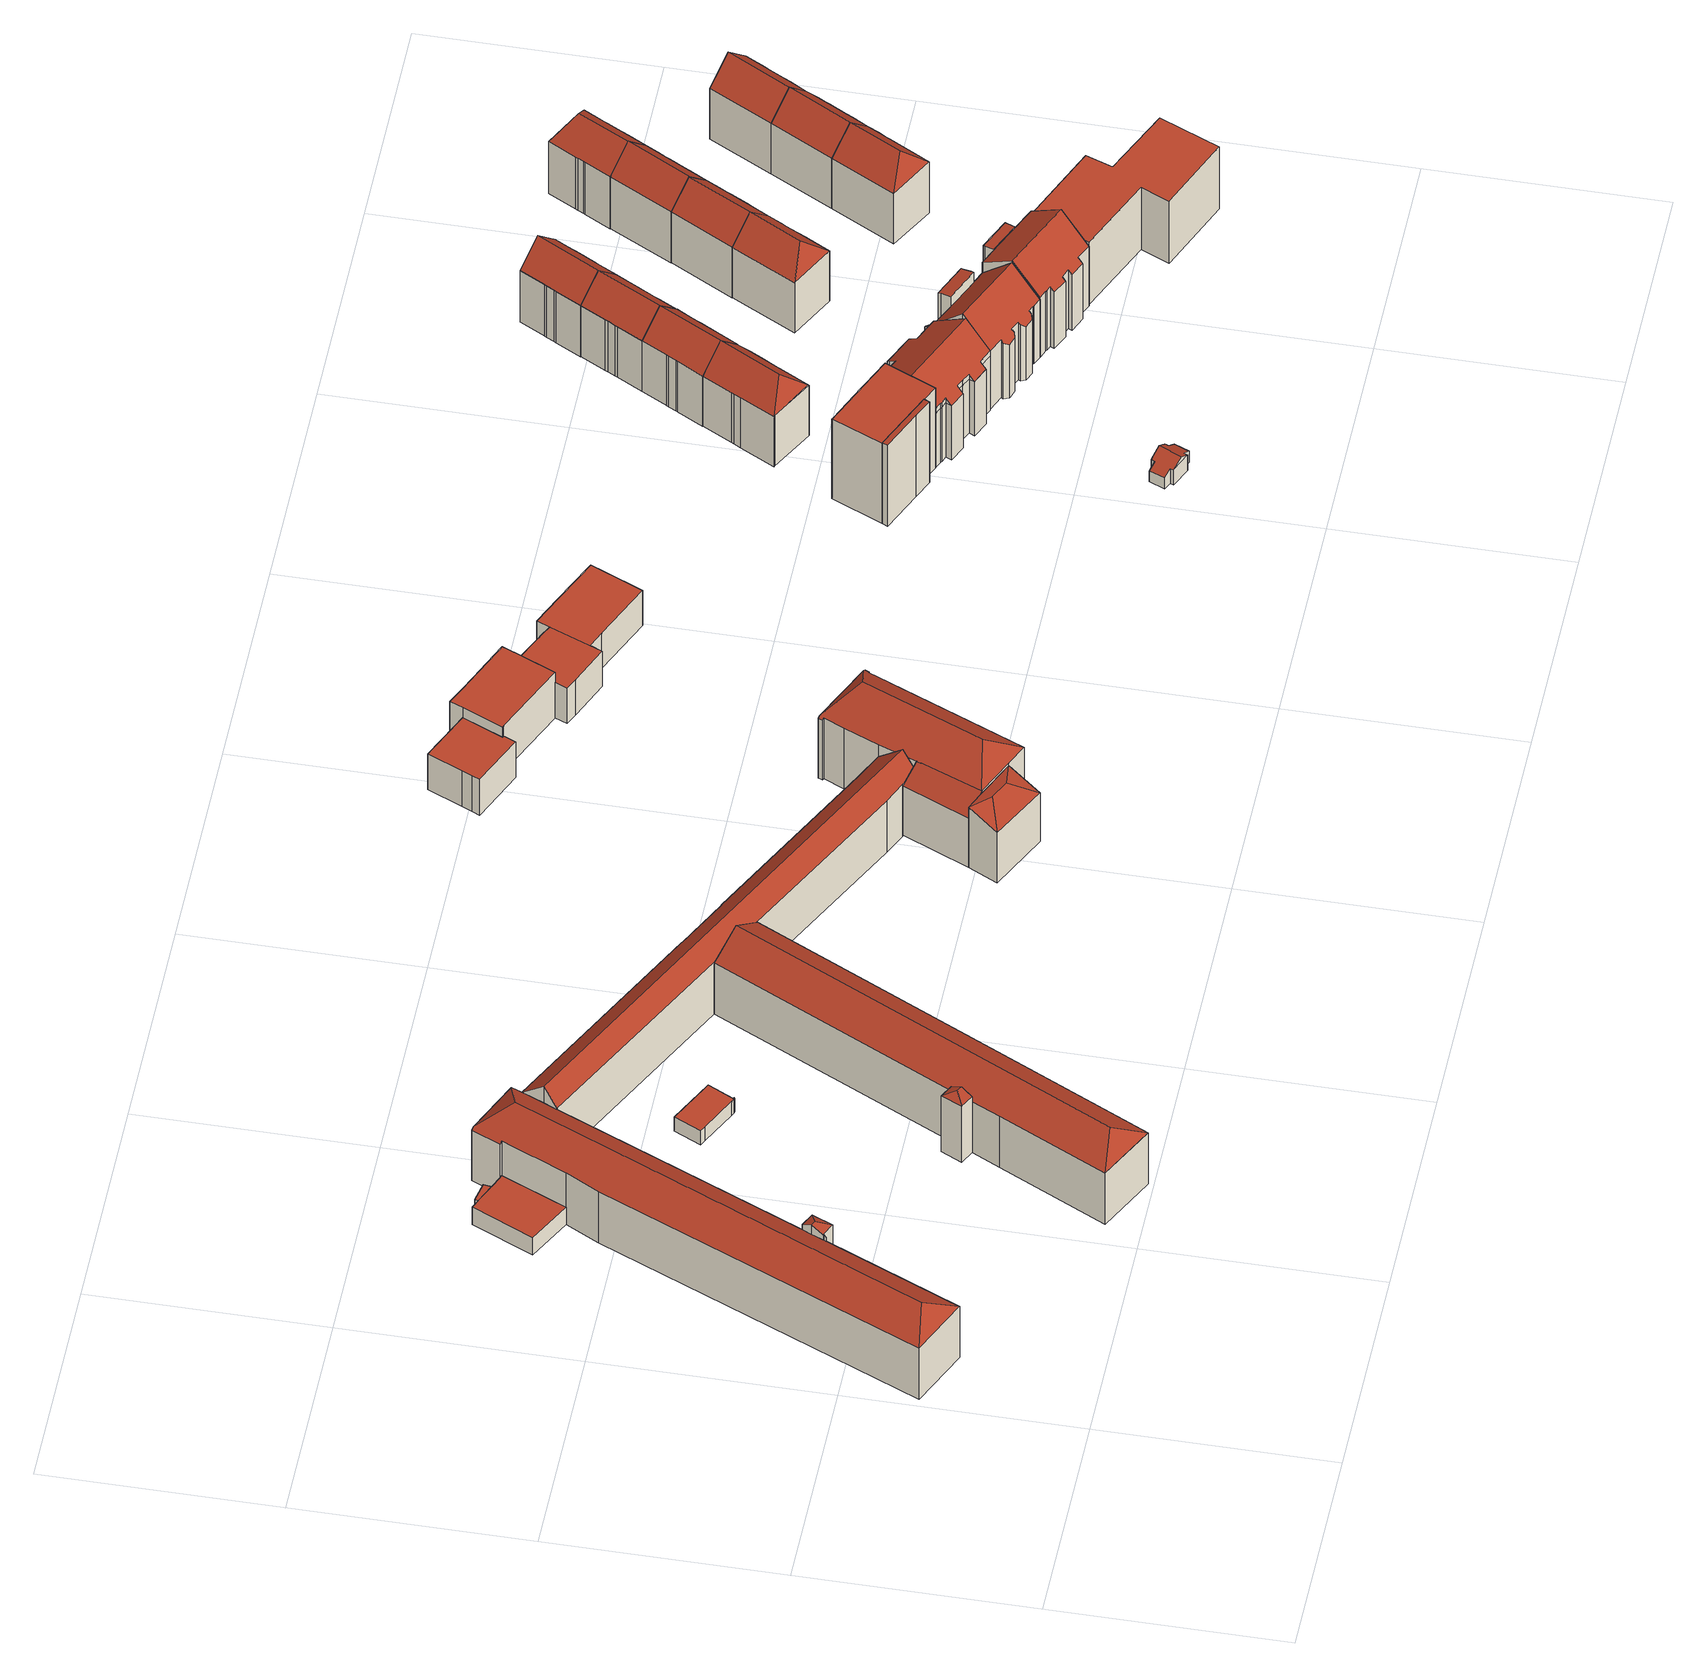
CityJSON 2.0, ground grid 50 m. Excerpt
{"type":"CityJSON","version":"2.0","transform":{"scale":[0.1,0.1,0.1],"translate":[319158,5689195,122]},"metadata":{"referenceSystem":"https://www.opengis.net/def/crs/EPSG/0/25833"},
"CityObjects":{
"building1":{"type":"Building","attributes":{"Dachtyp_tdc":"tdcPolyFlatRoof","Gemeindeschluessel":14713000,"Dachneigung":0,"QualitaetDacherkennung":80,"Geometrietyp2DReferenz":"3000","function":"31001_9998","roofType":"1000","measuredHeight":3.78},"geometry":[{"type":"MultiSurface","lod":"2","boundaries":[[[0,1,2,3]],[[1,4,5,2]],[[4,6,7,5]],[[6,8,9,7]],[[8,10,11,9]],[[10,12,13,11]],[[12,14,15,13]],[[14,16,17,15]],[[16,0,3,17]],[[16,14,12,10,8,6,4,1,0]],[[3,2,5,7,9,11,13,15,17]]],"semantics":{"surfaces":[{"type":"WallSurface"},{"type":"RoofSurface"},{"type":"GroundSurface"}],"values":[0,0,0,0,0,0,0,0,0,1,2]}}]},
"building2":{"type":"Building","attributes":{"Gemeindeschluessel":14713000,"Geometrietyp2DReferenz":"3000","function":"31001_9998","roofType":"9999"},"children":["building2-1","building2-2","building2-3","building2-4","building2-5","building2-6","building2-7"]},
"building2-1":{"type":"BuildingPart","attributes":{"Dachtyp_tdc":"tdcHipAndGableRoof","Dachneigung":24.23,"QualitaetDacherkennung":62,"Geometrietyp2DReferenz":"3000","roofType":"5000","measuredHeight":16.78},"parents":["building2"],"geometry":[{"type":"MultiSurface","lod":"2","boundaries":[[[18,19,20]],[[18,21,22,19]],[[21,23,24,22]],[[23,25,26,24]],[[25,27,28,26]],[[27,29,28]],[[23,21,30]],[[21,18,31,30]],[[31,27,25,23,30]],[[32,19,22,24,26,28]],[[33,29,27,31]],[[32,28,29,33]],[[18,20,33,31]],[[20,19,32,33]]],"semantics":{"surfaces":[{"type":"WallSurface"},{"type":"RoofSurface"},{"type":"GroundSurface"},{"type":"ClosureSurface"}],"values":[0,0,0,0,0,0,1,1,1,2,0,3,0,3]}}]},
"building2-2":{"type":"BuildingPart","attributes":{"Dachtyp_tdc":"tdcPolyFlatRoof","Dachneigung":0,"QualitaetDacherkennung":69,"Geometrietyp2DReferenz":"3000","roofType":"1000","measuredHeight":4.82},"parents":["building2"],"geometry":[{"type":"MultiSurface","lod":"2","boundaries":[[[34,35,36,37]],[[35,38,39,36]],[[38,40,41,39]],[[42,43,44,45]],[[46,43,42,40,38,35,34]],[[37,36,39,41,45,44,47]],[[45,41,40,42]],[[47,44,43,46]],[[37,47,46,34]]],"semantics":{"surfaces":[{"type":"WallSurface"},{"type":"RoofSurface"},{"type":"GroundSurface"},{"type":"ClosureSurface"}],"values":[0,0,0,0,1,2,3,3,3]}}]},
"building2-3":{"type":"BuildingPart","attributes":{"Dachtyp_tdc":"tdcHipAndGableRoof","Dachneigung":34.18,"QualitaetDacherkennung":85,"Geometrietyp2DReferenz":"3000","roofType":"5000","measuredHeight":18.86},"parents":["building2"],"geometry":[{"type":"MultiSurface","lod":"2","boundaries":[[[48,49,50,51]],[[49,52,53,50]],[[52,54,55,53]],[[54,56,57,55]],[[58,59,60,61]],[[52,62,63]],[[62,64,65,66,63]],[[58,56,54,52,63,66,67,59]],[[48,64,62,49]],[[49,62,52]],[[50,53,55,57,61,60,51]],[[61,57,56,58]],[[51,60,59,48]],[[66,65,67]],[[67,65,64,48,59]]],"semantics":{"surfaces":[{"type":"WallSurface"},{"type":"RoofSurface"},{"type":"GroundSurface"},{"type":"ClosureSurface"}],"values":[0,0,0,0,0,1,1,1,0,0,2,3,3,0,3]}}]},
"building2-4":{"type":"BuildingPart","attributes":{"Dachtyp_tdc":"tdcPolyFlatRoof","Dachneigung":0,"QualitaetDacherkennung":60,"Geometrietyp2DReferenz":"3000","roofType":"1000","measuredHeight":4.83},"parents":["building2"],"geometry":[{"type":"MultiSurface","lod":"2","boundaries":[[[68,69,70,71]],[[69,42,45,70]],[[68,71,41,40]],[[40,42,69,68]],[[71,70,45,41]],[[40,41,45,42]]],"semantics":{"surfaces":[{"type":"WallSurface"},{"type":"RoofSurface"},{"type":"GroundSurface"},{"type":"ClosureSurface"}],"values":[0,0,0,1,2,3]}}]},
"building2-5":{"type":"BuildingPart","attributes":{"Dachtyp_tdc":"tdcHipAndGableRoof","Dachneigung":23.59,"QualitaetDacherkennung":48,"Geometrietyp2DReferenz":"3000","roofType":"5000","measuredHeight":16.69},"parents":["building2"],"geometry":[{"type":"MultiSurface","lod":"2","boundaries":[[[72,73,74,75]],[[73,76,58,61,74]],[[77,72,75,57,56]],[[73,72,78]],[[77,79,78,72]],[[73,78,79,76]],[[76,79,77]],[[75,74,61,57]],[[56,58,76,77]],[[56,57,61,58]]],"semantics":{"surfaces":[{"type":"WallSurface"},{"type":"RoofSurface"},{"type":"GroundSurface"},{"type":"ClosureSurface"}],"values":[0,0,0,1,1,1,0,2,0,3]}}]},
"building2-6":{"type":"BuildingPart","attributes":{"Dachtyp_tdc":"tdcHipRoof","Dachneigung":34.15,"QualitaetDacherkennung":85,"Geometrietyp2DReferenz":"3000","roofType":"3200","measuredHeight":18.87},"parents":["building2"],"geometry":[{"type":"MultiSurface","lod":"2","boundaries":[[[80,81,82,44,43]],[[81,83,84,82]],[[83,85,86,84]],[[85,87,88,89,86]],[[90,20,19,91]],[[29,92,93,28]],[[92,94,95,93]],[[94,96,97,95]],[[96,98,34,37,97]],[[94,92,99]],[[85,83,100]],[[92,29,33,20,90,101,102,103,87,85,100,99]],[[83,81,80,104,98,96,94,99,100]],[[47,44,82,84,86,89,105,106,91,19,32,28,93,95,97,37]],[[80,43,46,104]],[[43,44,47,46]],[[103,88,87]],[[101,106,105,102]],[[102,105,89,88,103]],[[90,91,106,101]],[[29,28,32,33]],[[33,32,19,20]],[[46,34,98,104]],[[46,47,37,34]]],"semantics":{"surfaces":[{"type":"WallSurface"},{"type":"RoofSurface"},{"type":"GroundSurface"},{"type":"ClosureSurface"}],"values":[0,0,0,0,0,0,0,0,0,1,1,1,1,2,0,3,0,3,3,3,3,3,0,3]}}]},
"building2-7":{"type":"BuildingPart","attributes":{"Dachtyp_tdc":"tdcGableRoof","Dachneigung":41.21,"QualitaetDacherkennung":72,"Geometrietyp2DReferenz":"3000","roofType":"3100","measuredHeight":18.87},"parents":["building2"],"geometry":[{"type":"MultiSurface","lod":"2","boundaries":[[[107,108,48,51,109]],[[110,111,90,91,60,59]],[[88,112,113,89]],[[112,114,115,113]],[[114,116,117,115]],[[116,118,119,117]],[[118,120,121,119]],[[120,122,123,121]],[[122,124,125,123]],[[124,126,127,125]],[[126,128,129,127]],[[128,107,109,129]],[[124,122,120,118,116,114,112,88,103,130]],[[130,131,111,110,132,67,65,133,108,107,128,126,124]],[[109,51,60,91,106,105,89,113,115,117,119,121,123,125,127,129]],[[48,108,133,64]],[[59,67,132]],[[65,64,133]],[[59,60,51,48]],[[59,48,64,65,67]],[[110,59,132]],[[101,90,111,131]],[[101,106,91,90]],[[102,101,131,130]],[[105,106,101,102]],[[103,102,130]],[[88,89,105,102,103]]],"semantics":{"surfaces":[{"type":"WallSurface"},{"type":"RoofSurface"},{"type":"GroundSurface"},{"type":"ClosureSurface"}],"values":[0,0,0,0,0,0,0,0,0,0,0,0,1,1,2,0,0,0,3,3,0,0,3,0,3,0,3]}}]},
"building3":{"type":"Building","attributes":{"name":"Bildungszentrum für Gesundheitsberufe","Gemeindeschluessel":14713000,"Geometrietyp2DReferenz":"3000","function":"31001_3021","roofType":"9999"},"children":["building3-1","building3-2","building3-3"]},
"building3-1":{"type":"BuildingPart","attributes":{"Dachtyp_tdc":"tdcHipRoof","Dachneigung":37.91,"QualitaetDacherkennung":85,"Geometrietyp2DReferenz":"3000","roofType":"3200","measuredHeight":22.78},"parents":["building3"],"geometry":[{"type":"MultiSurface","lod":"2","boundaries":[[[134,135,136,137]],[[135,138,139,136]],[[138,140,141,139]],[[140,142,143,141]],[[142,144,143]],[[145,146,147,148]],[[146,149,150,147]],[[149,151,152,150]],[[151,153,154,152]],[[153,155,156,154]],[[155,157,158,156]],[[157,159,160,158]],[[159,161,162,160]],[[161,163,164,162]],[[163,134,137,164]],[[159,157,165]],[[166,142,140,167]],[[157,155,153,151,149,146,145,166,167,165]],[[140,138,135,134,163,161,159,165,167]],[[137,136,139,141,143,168,148,147,150,152,154,156,158,160,162,164]],[[169,144,142,166]],[[168,143,144,169]],[[145,148,168,169,166]]],"semantics":{"surfaces":[{"type":"WallSurface"},{"type":"RoofSurface"},{"type":"GroundSurface"},{"type":"ClosureSurface"}],"values":[0,0,0,0,0,0,0,0,0,0,0,0,0,0,0,1,1,1,1,2,0,3,3]}}]},
"building3-2":{"type":"BuildingPart","attributes":{"Dachtyp_tdc":"tdcHipRoof","Dachneigung":37.06,"QualitaetDacherkennung":37,"Geometrietyp2DReferenz":"3000","roofType":"3200","measuredHeight":17.2},"parents":["building3"],"geometry":[{"type":"MultiSurface","lod":"2","boundaries":[[[170,171,172,173]],[[171,174,175,176,172]],[[144,170,173,143]],[[174,171,177]],[[170,144,178]],[[171,170,178,177]],[[144,169,179,174,177,178]],[[173,172,176,168,143]],[[179,175,174]],[[144,143,168,169]],[[169,168,176,175,179]]],"semantics":{"surfaces":[{"type":"WallSurface"},{"type":"RoofSurface"},{"type":"GroundSurface"},{"type":"ClosureSurface"}],"values":[0,0,0,1,1,1,1,2,0,3,3]}}]},
"building3-3":{"type":"BuildingPart","attributes":{"Dachtyp_tdc":"tdcPolyFlatRoof","Dachneigung":38.54,"QualitaetDacherkennung":66,"Geometrietyp2DReferenz":"3000","roofType":"2100","measuredHeight":17.29},"parents":["building3"],"geometry":[{"type":"MultiSurface","lod":"2","boundaries":[[[180,181,145,148,182]],[[175,180,182,176]],[[175,179,183,181,180]],[[182,148,168,176]],[[166,145,181,183]],[[166,169,168,148,145]],[[179,169,166,183]],[[175,176,168,169,179]]],"semantics":{"surfaces":[{"type":"WallSurface"},{"type":"RoofSurface"},{"type":"GroundSurface"},{"type":"ClosureSurface"}],"values":[0,0,1,2,0,3,0,3]}}]},
"building4":{"type":"Building","attributes":{"Gemeindeschluessel":14713000,"Geometrietyp2DReferenz":"3000","function":"31001_9998","roofType":"9999"},"children":["building4-1","building4-2","building4-3","building4-4"]},
"building4-1":{"type":"BuildingPart","attributes":{"Dachtyp_tdc":"tdcPolyFlatRoof","Dachneigung":0,"QualitaetDacherkennung":62,"Geometrietyp2DReferenz":"3000","roofType":"1000","measuredHeight":9.74},"parents":["building4"],"geometry":[{"type":"MultiSurface","lod":"2","boundaries":[[[184,185,186,187]],[[185,188,189,186]],[[188,190,191,189]],[[192,193,194,195]],[[193,196,197,194]],[[196,198,199,197]],[[198,200,201,199]],[[200,202,203,201]],[[202,200,198,196,193,192,204,190,188,185,184]],[[187,186,189,191,205,195,194,197,199,201,203]],[[205,191,190,204]],[[195,205,204,192]],[[187,203,202,184]]],"semantics":{"surfaces":[{"type":"WallSurface"},{"type":"RoofSurface"},{"type":"GroundSurface"},{"type":"ClosureSurface"}],"values":[0,0,0,0,0,0,0,0,1,2,3,3,3]}}]},
"building4-2":{"type":"BuildingPart","attributes":{"Dachtyp_tdc":"tdcPolyFlatRoof","Dachneigung":0,"QualitaetDacherkennung":63,"Geometrietyp2DReferenz":"3000","roofType":"1000","measuredHeight":9.75},"parents":["building4"],"geometry":[{"type":"MultiSurface","lod":"2","boundaries":[[[202,206,207,203]],[[206,208,209,207]],[[208,210,211,209]],[[210,212,213,211]],[[212,214,215,213]],[[214,216,217,215]],[[216,218,219,217]],[[218,220,221,219]],[[220,184,187,221]],[[184,220,218,216,214,212,210,208,206,202]],[[203,207,209,211,213,215,217,219,221,187]],[[202,203,187,184]]],"semantics":{"surfaces":[{"type":"WallSurface"},{"type":"RoofSurface"},{"type":"GroundSurface"},{"type":"ClosureSurface"}],"values":[0,0,0,0,0,0,0,0,0,1,2,3]}}]},
"building4-3":{"type":"BuildingPart","attributes":{"Dachtyp_tdc":"tdcPolyFlatRoof","Dachneigung":0,"QualitaetDacherkennung":65,"Geometrietyp2DReferenz":"3000","roofType":"1000","measuredHeight":12.53},"parents":["building4"],"geometry":[{"type":"MultiSurface","lod":"2","boundaries":[[[222,191,190]],[[222,223,224,225,191]],[[226,227,228,229,230]],[[227,231,232,228]],[[231,233,234,232]],[[233,235,236,234]],[[235,237,238,236]],[[237,239,240,238]],[[239,241,192,195,240]],[[241,239,237,235,233,231,227,226,242,223,222,243]],[[205,191,225,244,229,228,232,234,236,238,240,195]],[[190,204,243,222]],[[190,191,205,204]],[[245,224,223,242]],[[245,244,225,224]],[[230,245,242,226]],[[230,229,244,245]],[[204,192,241,243]],[[204,205,195,192]]],"semantics":{"surfaces":[{"type":"WallSurface"},{"type":"RoofSurface"},{"type":"GroundSurface"},{"type":"ClosureSurface"}],"values":[0,0,0,0,0,0,0,0,0,1,2,0,3,0,3,0,3,0,3]}}]},
"building4-4":{"type":"BuildingPart","attributes":{"Dachtyp_tdc":"tdcPolyFlatRoof","Dachneigung":0,"QualitaetDacherkennung":54,"Geometrietyp2DReferenz":"3000","roofType":"1000","measuredHeight":9.81},"parents":["building4"],"geometry":[{"type":"MultiSurface","lod":"2","boundaries":[[[224,246,247,225]],[[246,248,249,247]],[[248,250,251,249]],[[250,252,253,251]],[[252,254,255,253]],[[254,256,257,255]],[[256,230,229,257]],[[230,256,254,252,250,248,246,224,245]],[[244,225,247,249,251,253,255,257,229]],[[225,244,245,224]],[[244,229,230,245]]],"semantics":{"surfaces":[{"type":"WallSurface"},{"type":"RoofSurface"},{"type":"GroundSurface"},{"type":"ClosureSurface"}],"values":[0,0,0,0,0,0,0,1,2,3,3]}}]},
"building5":{"type":"Building","attributes":{"Dachtyp_tdc":"tdcFreeFormRoof","Gemeindeschluessel":14713000,"Dachneigung":30.23,"QualitaetDacherkennung":56,"Geometrietyp2DReferenz":"3000","function":"31001_9998","roofType":"5000","measuredHeight":5.63},"geometry":[{"type":"MultiSurface","lod":"2","boundaries":[[[258,259,260,261]],[[259,262,263,260]],[[262,264,265,263]],[[264,266,267,265]],[[266,268,269,267]],[[268,270,271,269]],[[270,272,273,271]],[[272,274,275,273]],[[274,276,277,275]],[[276,278,279,277]],[[278,280,281,279]],[[280,258,261,281]],[[258,280,278,276,282,283,262,259]],[[283,282,274,272,270,268,266,264]],[[264,262,283]],[[276,274,282]],[[261,260,263,265,267,269,271,273,275,277,279,281]]],"semantics":{"surfaces":[{"type":"WallSurface"},{"type":"RoofSurface"},{"type":"GroundSurface"}],"values":[0,0,0,0,0,0,0,0,0,0,0,0,1,1,0,0,2]}}]},
"building6":{"type":"Building","attributes":{"Gemeindeschluessel":14713000,"Geometrietyp2DReferenz":"3000","function":"31001_9998","roofType":"9999"},"children":["building6-1","building6-2"]},
"building6-1":{"type":"BuildingPart","attributes":{"Dachtyp_tdc":"tdcPolyFlatRoof","Dachneigung":3.03,"QualitaetDacherkennung":21,"Geometrietyp2DReferenz":"3000","roofType":"2100","measuredHeight":22.46},"parents":["building6"],"geometry":[{"type":"MultiSurface","lod":"2","boundaries":[[[284,285,286,287,288]],[[285,289,290,286]],[[289,291,292,290]],[[291,293,294,295,292]],[[291,289,285,284,293]],[[295,287,286,290,292]],[[284,288,294,293]],[[288,287,295,294]]],"semantics":{"surfaces":[{"type":"WallSurface"},{"type":"RoofSurface"},{"type":"GroundSurface"},{"type":"ClosureSurface"}],"values":[0,0,0,0,1,2,0,3]}}]},
"building6-2":{"type":"BuildingPart","attributes":{"Dachtyp_tdc":"tdcPolyFlatRoof","Dachneigung":0,"QualitaetDacherkennung":46,"Geometrietyp2DReferenz":"3000","roofType":"1000","measuredHeight":22.18},"parents":["building6"],"geometry":[{"type":"MultiSurface","lod":"2","boundaries":[[[296,297,298,299]],[[297,300,301,298]],[[300,302,303,301]],[[302,304,305,303]],[[304,306,307,305]],[[306,288,287,307]],[[294,296,299,295]],[[294,288,306,304,302,300,297,296]],[[299,298,301,303,305,307,287,295]],[[288,294,295,287]]],"semantics":{"surfaces":[{"type":"WallSurface"},{"type":"RoofSurface"},{"type":"GroundSurface"},{"type":"ClosureSurface"}],"values":[0,0,0,0,0,0,0,1,2,3]}}]},
"building7":{"type":"Building","attributes":{"Dachtyp_tdc":"tdcFreeFormRoof","Gemeindeschluessel":14713000,"Dachneigung":33.39,"QualitaetDacherkennung":37,"Geometrietyp2DReferenz":"3000","function":"31001_9998","roofType":"5000","measuredHeight":22.09},"geometry":[{"type":"MultiSurface","lod":"2","boundaries":[[[308,309,310,311]],[[309,312,313,310]],[[312,314,315,313]],[[314,316,317,315]],[[316,318,319,317]],[[318,320,321,319]],[[320,322,323,321]],[[322,324,325,323]],[[324,326,307,325]],[[326,327,305,307]],[[327,328,329,305]],[[328,330,331,329]],[[330,332,333,331]],[[332,334,335,333]],[[334,336,337,335]],[[336,338,339,337]],[[338,340,341,339]],[[340,342,343,341]],[[342,344,345,343]],[[344,346,347,345]],[[346,348,349,347]],[[348,350,351,349]],[[350,352,353,351]],[[352,354,355,353]],[[354,308,311,355]],[[354,356,357,358,359,360,361,362,363,364,365,316,314,366,367,368]],[[369,370,371,372,373,374,375,376,377,378,360,359,379]],[[346,379,359,358,348]],[[344,369,379,346]],[[327,378,377,328]],[[326,361,360,378,327]],[[328,377,376,330]],[[330,376,375,332]],[[332,375,374,334]],[[334,374,373,336]],[[336,373,372,338]],[[338,372,371,340]],[[340,371,370,342]],[[342,370,369,344]],[[308,368,367,309]],[[354,368,308]],[[309,367,366,312]],[[312,366,314]],[[318,365,364,320]],[[316,365,318]],[[320,364,363,322]],[[322,363,362,324]],[[324,362,361,326]],[[348,358,357,350]],[[350,357,356,352]],[[352,356,354]],[[311,310,313,315,317,319,321,323,325,307,305,329,331,333,335,337,339,341,343,345,347,349,351,353,355]]],"semantics":{"surfaces":[{"type":"WallSurface"},{"type":"RoofSurface"},{"type":"GroundSurface"}],"values":[0,0,0,0,0,0,0,0,0,0,0,0,0,0,0,0,0,0,0,0,0,0,0,0,0,1,1,0,0,0,0,0,0,0,0,0,0,0,0,0,0,0,0,0,0,0,0,0,0,0,0,2]}}]},
"building8":{"type":"Building","attributes":{"Dachtyp_tdc":"tdcFreeFormRoof","Gemeindeschluessel":14713000,"Dachneigung":44.6,"QualitaetDacherkennung":67,"Geometrietyp2DReferenz":"3000","function":"31001_9998","roofType":"5000","measuredHeight":19.22},"geometry":[{"type":"MultiSurface","lod":"2","boundaries":[[[380,381,382,383]],[[381,384,385,382]],[[384,386,387,385]],[[386,388,389,387]],[[388,390,391,389]],[[390,392,393,391]],[[392,394,395,393]],[[394,396,397,395]],[[396,398,399,397]],[[398,400,401,399]],[[400,402,403,401]],[[402,404,405,403]],[[404,380,383,405]],[[380,404,406,407]],[[408,409,392,390,410,407,406,411,412,413]],[[388,386,384,381,380,407,410]],[[396,408,413,398]],[[398,413,412,400]],[[400,412,411,402]],[[388,410,390]],[[392,409,394]],[[394,409,408,396]],[[402,411,406,404]],[[383,382,385,387,389,391,393,395,397,399,401,403,405]]],"semantics":{"surfaces":[{"type":"WallSurface"},{"type":"RoofSurface"},{"type":"GroundSurface"}],"values":[0,0,0,0,0,0,0,0,0,0,0,0,0,1,1,1,0,0,0,0,0,0,0,2]}}]},
"building9":{"type":"Building","attributes":{"Gemeindeschluessel":14713000,"Geometrietyp2DReferenz":"3000","function":"31001_9998","roofType":"9999"},"children":["building9-1","building9-2"]},
"building9-1":{"type":"BuildingPart","attributes":{"Dachtyp_tdc":"tdcPolyFlatRoof","Dachneigung":11.32,"QualitaetDacherkennung":44,"Geometrietyp2DReferenz":"3000","roofType":"2100","measuredHeight":18.66},"parents":["building9"],"geometry":[{"type":"MultiSurface","lod":"2","boundaries":[[[414,415,416,417,418]],[[415,419,420,416]],[[419,421,422,420]],[[421,423,424,422]],[[423,425,426,427,424]],[[425,423,421,419,415,414,428]],[[429,417,416,420,422,424,427]],[[414,418,430,428]],[[418,417,429,430]],[[430,426,425,428]],[[430,429,427,426]]],"semantics":{"surfaces":[{"type":"WallSurface"},{"type":"RoofSurface"},{"type":"GroundSurface"},{"type":"ClosureSurface"}],"values":[0,0,0,0,0,1,2,0,3,0,3]}}]},
"building9-2":{"type":"BuildingPart","attributes":{"Dachtyp_tdc":"tdcGableRoof","Dachneigung":44.82,"QualitaetDacherkennung":54,"Geometrietyp2DReferenz":"3000","roofType":"3100","measuredHeight":22.56},"parents":["building9"],"geometry":[{"type":"MultiSurface","lod":"2","boundaries":[[[431,432,433,434]],[[432,435,436,433]],[[435,437,438,436]],[[437,439,440,438]],[[439,441,442,440]],[[441,443,444,442]],[[443,445,446,444]],[[445,447,448,446]],[[447,449,450,448]],[[449,451,452,450]],[[451,453,454,452]],[[453,455,456,454]],[[455,457,458,456]],[[457,459,460,458]],[[459,461,462,460]],[[461,463,464,462]],[[463,465,466,464]],[[465,467,468,466]],[[467,469,470,468]],[[469,418,417,470]],[[426,471,472,427]],[[471,473,474,472]],[[473,475,476,474]],[[475,477,478,476]],[[477,479,480,478]],[[479,481,482,480]],[[481,431,434,482]],[[477,475,473,471,426,430,418,469,467,465,463,461,459]],[[459,457,455,453,451,449,447,445,443,441,439,437,435,432,431,481,479,477]],[[434,433,436,438,440,442,444,446,448,450,452,454,456,458,460,462,464,466,468,470,417,429,427,472,474,476,478,480,482]],[[429,417,418,430]],[[426,427,429,430]]],"semantics":{"surfaces":[{"type":"WallSurface"},{"type":"RoofSurface"},{"type":"GroundSurface"},{"type":"ClosureSurface"}],"values":[0,0,0,0,0,0,0,0,0,0,0,0,0,0,0,0,0,0,0,0,0,0,0,0,0,0,0,1,1,2,3,3]}}]},
"building10":{"type":"Building","attributes":{"Dachtyp_tdc":"tdcGableRoof","Gemeindeschluessel":14713000,"Dachneigung":44.4,"QualitaetDacherkennung":67,"Geometrietyp2DReferenz":"3000","function":"31001_9998","roofType":"3100","measuredHeight":19.4},"geometry":[{"type":"MultiSurface","lod":"2","boundaries":[[[483,484,485,486]],[[484,487,488,485]],[[487,489,490,488]],[[489,491,492,490]],[[491,410,493,492]],[[410,388,494,493]],[[388,495,496,494]],[[495,497,498,496]],[[497,499,500,498]],[[499,501,502,500]],[[501,503,504,502]],[[503,505,506,504]],[[505,507,508,506]],[[507,509,510,508]],[[509,483,486,510]],[[505,503,501,499,497,495,388,410]],[[410,491,489,487,484,483,509,507,505]],[[486,485,488,490,492,493,494,496,498,500,502,504,506,508,510]]],"semantics":{"surfaces":[{"type":"WallSurface"},{"type":"RoofSurface"},{"type":"GroundSurface"}],"values":[0,0,0,0,0,0,0,0,0,0,0,0,0,0,0,1,1,2]}}]},
"building11":{"type":"Building","attributes":{"Dachtyp_tdc":"tdcFreeFormRoof","Gemeindeschluessel":14713000,"Dachneigung":44.48,"QualitaetDacherkennung":66,"Geometrietyp2DReferenz":"3000","function":"31001_9998","roofType":"5000","measuredHeight":19.52},"geometry":[{"type":"MultiSurface","lod":"2","boundaries":[[[511,512,513,514]],[[512,515,516,513]],[[515,517,518,516]],[[517,519,520,518]],[[519,521,522,520]],[[521,523,524,522]],[[523,525,526,524]],[[525,527,528,526]],[[527,529,530,528]],[[529,531,532,530]],[[531,533,534,532]],[[533,535,536,534]],[[535,511,514,536]],[[525,523,521,537,505,533,531,529,527]],[[505,537,538,539,540,541,542,503]],[[533,505,503,535]],[[535,503,542,511]],[[511,542,541,512]],[[512,541,540,515]],[[515,540,539,517]],[[517,539,538,519]],[[519,538,537,521]],[[514,513,516,518,520,522,524,526,528,530,532,534,536]]],"semantics":{"surfaces":[{"type":"WallSurface"},{"type":"RoofSurface"},{"type":"GroundSurface"}],"values":[0,0,0,0,0,0,0,0,0,0,0,0,0,1,1,0,0,0,0,0,0,0,2]}}]},
"building12":{"type":"Building","attributes":{"Gemeindeschluessel":14713000,"Geometrietyp2DReferenz":"3000","function":"31001_9998","roofType":"9999"},"children":["building12-1","building12-2"]},
"building12-1":{"type":"BuildingPart","attributes":{"Dachtyp_tdc":"tdcGableRoof","Dachneigung":45.48,"QualitaetDacherkennung":58,"Geometrietyp2DReferenz":"3000","roofType":"3100","measuredHeight":23.08},"parents":["building12"],"geometry":[{"type":"MultiSurface","lod":"2","boundaries":[[[543,544,545,546]],[[544,547,548,545]],[[547,549,550,548]],[[549,551,552,550]],[[551,553,554,552]],[[553,555,556,554]],[[555,557,558,556]],[[557,559,560,558]],[[559,561,480,560]],[[561,562,478,480]],[[562,563,476,478]],[[563,564,565,476]],[[564,566,567,565]],[[568,569,570]],[[569,571,572,570]],[[571,573,574,572]],[[573,575,576,574]],[[575,577,578,576]],[[577,579,580,578]],[[579,543,546,580]],[[575,573,571,569,568,566,564,563,562]],[[562,561,559,557,555,553,551,549,547,544,543,579,577,575]],[[546,545,548,550,552,554,556,558,560,480,478,476,565,567,570,572,574,576,578,580]],[[570,567,566,568]]],"semantics":{"surfaces":[{"type":"WallSurface"},{"type":"RoofSurface"},{"type":"GroundSurface"},{"type":"ClosureSurface"}],"values":[0,0,0,0,0,0,0,0,0,0,0,0,0,0,0,0,0,0,0,0,1,1,2,3]}}]},
"building12-2":{"type":"BuildingPart","attributes":{"Dachtyp_tdc":"tdcPolyFlatRoof","Dachneigung":6.67,"QualitaetDacherkennung":47,"Geometrietyp2DReferenz":"3000","roofType":"2100","measuredHeight":18.71},"parents":["building12"],"geometry":[{"type":"MultiSurface","lod":"2","boundaries":[[[581,582,583,567,566]],[[582,584,585,583]],[[584,586,587,585]],[[586,588,589,587]],[[588,590,570,589]],[[590,568,570]],[[588,586,584,582,581,590]],[[567,583,585,587,589,570]],[[581,566,568,590]],[[566,567,570,568]]],"semantics":{"surfaces":[{"type":"WallSurface"},{"type":"RoofSurface"},{"type":"GroundSurface"},{"type":"ClosureSurface"}],"values":[0,0,0,0,0,0,1,2,0,3]}}]},
"building13":{"type":"Building","attributes":{"Dachtyp_tdc":"tdcFreeFormRoof","Gemeindeschluessel":14713000,"Dachneigung":44.34,"QualitaetDacherkennung":66,"Geometrietyp2DReferenz":"3000","function":"31001_9998","roofType":"5000","measuredHeight":19.7},"geometry":[{"type":"MultiSurface","lod":"2","boundaries":[[[591,592,593,594]],[[592,595,596,593]],[[595,597,598,596]],[[597,599,600,598]],[[599,601,602,600]],[[601,521,603,602]],[[521,519,604,603]],[[519,605,606,604]],[[605,607,608,606]],[[607,609,610,608]],[[609,611,612,610]],[[611,613,614,612]],[[613,591,594,614]],[[595,592,591,615,537,521,601,599,597]],[[615,616,617,618,619,620,538,537]],[[521,537,538,519]],[[519,538,620,605]],[[605,620,619,607]],[[607,619,618,609]],[[609,618,617,611]],[[611,617,616,613]],[[613,616,615,591]],[[594,593,596,598,600,602,603,604,606,608,610,612,614]]],"semantics":{"surfaces":[{"type":"WallSurface"},{"type":"RoofSurface"},{"type":"GroundSurface"}],"values":[0,0,0,0,0,0,0,0,0,0,0,0,0,1,1,0,0,0,0,0,0,0,2]}}]},
"building14":{"type":"Building","attributes":{"Dachtyp_tdc":"tdcFreeFormRoof","Gemeindeschluessel":14713000,"Dachneigung":45.25,"QualitaetDacherkennung":65,"Geometrietyp2DReferenz":"3000","function":"31001_9998","roofType":"5000","measuredHeight":19.46},"geometry":[{"type":"MultiSurface","lod":"2","boundaries":[[[621,622,623,624,625,626,627,628,629,630]],[[627,626,631,632]],[[625,631,626]],[[632,629,628]],[[633,634,635,636,637,638,639,640,641]],[[632,631,634,633]],[[631,625,635,634]],[[625,624,636,635]],[[624,623,637,636]],[[623,622,638,637]],[[622,621,639,638]],[[621,630,640,639]],[[630,629,641,640]],[[629,632,633,641]],[[628,627,632]]],"semantics":{"surfaces":[{"type":"RoofSurface"},{"type":"WallSurface"},{"type":"GroundSurface"}],"values":[0,0,1,1,2,1,1,1,1,1,1,1,1,1,0]}}]},
"building15":{"type":"Building","attributes":{"Dachtyp_tdc":"tdcGableRoof","Gemeindeschluessel":14713000,"Dachneigung":0,"QualitaetDacherkennung":0,"Geometrietyp2DReferenz":"3000","BezugspunktDach":"2000","function":"31001_9998","measuredHeight":17.2},"geometry":[{"type":"MultiSurface","lod":"2","boundaries":[[[642,643,644,645,646,647,648,649,650,651]],[[651,650,652,653]],[[650,649,654,652]],[[649,648,655,654]],[[648,647,656,655]],[[647,646,657,656]],[[646,645,658,657]],[[645,644,659,658]],[[644,643,660,659]],[[643,642,661,660]],[[642,651,653,661]],[[653,652,654,655,656,657,658,659,660,661]]],"semantics":{"surfaces":[{"type":"RoofSurface"},{"type":"WallSurface"},{"type":"GroundSurface"}],"values":[0,1,1,1,1,1,1,1,1,1,1,2]}}]},
"building16":{"type":"Building","attributes":{"Dachtyp_tdc":"tdcGableRoof","Gemeindeschluessel":14713000,"Dachneigung":44.92,"QualitaetDacherkennung":67,"Geometrietyp2DReferenz":"3000","function":"31001_9998","roofType":"3100","measuredHeight":19.53},"geometry":[{"type":"MultiSurface","lod":"2","boundaries":[[[662,663,664,665]],[[663,666,667,664]],[[666,668,669,667]],[[668,625,670,669]],[[625,626,671,670]],[[626,631,672,671]],[[631,673,674,672]],[[673,675,676,674]],[[675,677,678,676]],[[677,679,680,678]],[[679,662,665,680]],[[675,673,631,626]],[[626,625,668,666,663,662,679,677,675]],[[665,664,667,669,670,671,672,674,676,678,680]]],"semantics":{"surfaces":[{"type":"WallSurface"},{"type":"RoofSurface"},{"type":"GroundSurface"}],"values":[0,0,0,0,0,0,0,0,0,0,0,1,1,2]}}]},
"building17":{"type":"Building","attributes":{"Dachtyp_tdc":"tdcFreeFormRoof","Gemeindeschluessel":14713000,"Dachneigung":44.84,"QualitaetDacherkennung":66,"Geometrietyp2DReferenz":"3000","function":"31001_9998","roofType":"5000","measuredHeight":19.72},"geometry":[{"type":"MultiSurface","lod":"2","boundaries":[[[681,682,683,684]],[[682,685,686,683]],[[685,687,688,686]],[[687,689,690,688]],[[689,691,692,690]],[[691,693,694,692]],[[693,695,696,694]],[[695,677,697,696]],[[677,681,684,697]],[[698,699,682,681]],[[691,689,687,685,699,698,677,695,693]],[[685,682,699]],[[681,677,698]],[[684,683,686,688,690,692,694,696,697]]],"semantics":{"surfaces":[{"type":"WallSurface"},{"type":"RoofSurface"},{"type":"GroundSurface"}],"values":[0,0,0,0,0,0,0,0,0,1,1,0,0,2]}}]},
"building18":{"type":"Building","attributes":{"Dachtyp_tdc":"tdcHipAndGableRoof","Gemeindeschluessel":14713000,"Dachneigung":45.03,"QualitaetDacherkennung":66,"Geometrietyp2DReferenz":"3000","function":"31001_9998","roofType":"5000","measuredHeight":19.47},"geometry":[{"type":"MultiSurface","lod":"2","boundaries":[[[700,701,702,703]],[[701,704,705,702]],[[704,706,707,705]],[[706,708,709,707]],[[708,710,711,709]],[[710,712,713,711]],[[712,714,715,713]],[[714,716,717,715]],[[716,718,719,717]],[[718,700,703,719]],[[714,712,720]],[[712,710,708,706,704,701,700,718,720]],[[718,716,714,720]],[[703,702,705,707,709,711,713,715,717,719]]],"semantics":{"surfaces":[{"type":"WallSurface"},{"type":"RoofSurface"},{"type":"GroundSurface"}],"values":[0,0,0,0,0,0,0,0,0,0,1,1,1,2]}}]},
"building19":{"type":"Building","attributes":{"Dachtyp_tdc":"tdcFreeFormRoof","Gemeindeschluessel":14713000,"Dachneigung":45.08,"QualitaetDacherkennung":68,"Geometrietyp2DReferenz":"3000","function":"31001_9998","roofType":"5000","measuredHeight":19.91},"geometry":[{"type":"MultiSurface","lod":"2","boundaries":[[[721,722,723,724]],[[722,725,726,723]],[[725,727,728,726]],[[727,729,730,728]],[[729,731,732,730]],[[731,733,734,732]],[[733,735,736,734]],[[735,737,738,736]],[[737,739,740,738]],[[739,741,742,740]],[[741,743,744,742]],[[743,745,746,744]],[[745,721,724,746]],[[747,731,748]],[[749,748,731,729,727,725,722,721]],[[747,748,749,685,750,751,752,753,754]],[[733,747,754,735]],[[735,754,753,737]],[[737,753,752,739]],[[741,751,750,743]],[[739,752,751,741]],[[743,750,685,745]],[[745,685,749,721]],[[731,747,733]],[[724,723,726,728,730,732,734,736,738,740,742,744,746]]],"semantics":{"surfaces":[{"type":"WallSurface"},{"type":"RoofSurface"},{"type":"GroundSurface"}],"values":[0,0,0,0,0,0,0,0,0,0,0,0,0,1,1,1,0,0,0,0,0,0,0,0,2]}}]},
"building20":{"type":"Building","attributes":{"Dachtyp_tdc":"tdcGableRoof","Gemeindeschluessel":14713000,"Dachneigung":44.83,"QualitaetDacherkennung":68,"Geometrietyp2DReferenz":"3000","function":"31001_9998","roofType":"3100","measuredHeight":19.55},"geometry":[{"type":"MultiSurface","lod":"2","boundaries":[[[755,756,757,758]],[[756,759,760,757]],[[759,761,762,760]],[[761,700,763,762]],[[700,718,764,763]],[[718,716,765,764]],[[716,766,767,765]],[[766,768,769,767]],[[768,770,771,769]],[[770,772,773,771]],[[772,755,758,773]],[[768,766,716,718]],[[718,700,761,759,756,755,772,770,768]],[[758,757,760,762,763,764,765,767,769,771,773]]],"semantics":{"surfaces":[{"type":"WallSurface"},{"type":"RoofSurface"},{"type":"GroundSurface"}],"values":[0,0,0,0,0,0,0,0,0,0,0,1,1,2]}}]},
"building21":{"type":"Building","attributes":{"Dachtyp_tdc":"tdcGableRoof","Gemeindeschluessel":14713000,"Dachneigung":45,"QualitaetDacherkennung":66,"Geometrietyp2DReferenz":"3000","function":"31001_9998","roofType":"3100","measuredHeight":19.66},"geometry":[{"type":"MultiSurface","lod":"2","boundaries":[[[774,775,776,777]],[[775,778,779,776]],[[778,780,781,779]],[[780,770,782,781]],[[770,783,784,782]],[[783,766,785,784]],[[766,786,787,785]],[[786,788,789,787]],[[788,790,791,789]],[[790,792,793,791]],[[792,774,777,793]],[[788,786,766,783]],[[783,770,780,778,775,774,792,790,788]],[[777,776,779,781,782,784,785,787,789,791,793]]],"semantics":{"surfaces":[{"type":"WallSurface"},{"type":"RoofSurface"},{"type":"GroundSurface"}],"values":[0,0,0,0,0,0,0,0,0,0,0,1,1,2]}}]}
},
"vertices":[
[707,838,65],[705,836,65],[705,836,27],[707,838,27],[702,837,65],[702,837,27],[695,840,65],[695,840,27],[618,879,65],[618,879,27],[605,885,65],[605,885,27],[633,943,65],[633,943,27],[732,894,65],[732,894,27],[704,839,65],[704,839,27],
[285,624,174],[285,624,19],[285,624,161],[315,610,174],[315,610,19],[295,565,175],[295,565,19],[265,578,175],[265,578,19],[262,572,172],[262,572,19],[262,572,161],[286,598,187],[275,603,187],[275,603,19],[275,603,161],
[350,1104,67],[256,1153,67],[256,1153,19],[350,1104,19],[317,1284,67],[317,1284,19],[336,1276,67],[336,1276,19],[379,1257,67],[407,1245,67],[407,1245,19],[379,1257,19],[412,1243,67],[412,1243,19],
[1093,864,160],[668,10,160],[668,10,19],[1093,864,19],[544,72,160],[544,72,19],[659,303,160],[659,303,19],[689,363,160],[689,363,19],[711,408,160],[969,926,160],[969,926,19],[711,408,19],[668,10,161],[624,77,207],[1093,864,161],[1090,866,163],[1032,895,207],[973,924,163],
[338,1283,67],[382,1274,67],[382,1274,19],[338,1283,19],
[659,378,174],[681,423,173],[681,423,19],[659,378,19],[711,408,173],[689,363,174],[689,392,186],[700,386,186],
[407,1245,159],[434,1307,159],[434,1307,19],[440,1305,163],[440,1305,19],[561,1252,162],[561,1252,19],[552,1231,162],[552,1231,159],[552,1231,19],[518,1153,162],[518,1153,19],[135,284,160],[135,284,19],[8,340,161],[8,340,19],[313,1032,160],[313,1032,19],[350,1104,163],[88,350,207],[478,1229,207],[517,1153,162],[530,1181,162],[551,1229,162],[412,1243,163],[530,1181,19],[517,1153,19],
[1463,677,161],[1093,864,162],[1463,677,19],[969,926,162],[518,1153,164],[1012,999,161],[1012,999,19],[1011,998,162],[1011,998,19],[1125,941,162],[1125,941,19],[1126,942,161],[1126,942,19],[1520,744,161],[1520,744,19],[1583,716,159],[1583,716,19],[1563,664,208],[1563,664,19],[1551,634,162],[1551,634,19],[1512,655,163],[1512,655,19],[530,1181,208],[517,1153,164],[969,926,163],[1093,864,163],
[1775,772,190],[1757,729,190],[1757,729,23],[1775,772,23],[1754,725,191],[1754,725,23],[1627,435,193],[1627,435,23],[1577,457,194],[1577,457,23],[1577,457,189],[1551,634,193],[1583,716,191],[1583,716,23],[1551,634,23],[1615,790,191],[1615,790,23],[1635,834,192],[1635,834,23],[1631,835,189],[1631,835,23],[1635,845,189],[1635,845,23],[1639,844,192],[1639,844,23],[1779,782,190],[1779,782,23],[1783,780,187],[1783,780,23],[1779,771,188],[1779,771,23],[1689,767,251],[1492,494,194],[1577,508,251],[1492,494,23],[1492,494,190],
[1544,388,158],[1418,450,161],[1418,450,23],[1544,388,23],[1449,512,190],[1449,512,159],[1449,512,23],[1480,471,195],[1523,451,195],[1485,497,190],
[1512,655,159],[1551,634,194],[1512,655,23],[1492,494,196],
[1818,1307,105],[1732,1344,105],[1732,1344,7],[1818,1307,7],[1706,1356,105],[1706,1356,7],[1717,1382,105],[1717,1382,7],[1757,1470,105],[1830,1437,105],[1830,1437,7],[1757,1470,7],[1833,1435,105],[1833,1435,7],[1837,1434,105],[1837,1434,7],[1865,1420,105],[1865,1420,7],[1865,1421,105],[1865,1421,7],[1757,1471,105],[1757,1471,7],
[1876,1448,105],[1876,1448,7],[1942,1419,105],[1942,1419,7],[2038,1376,105],[2038,1376,7],[2046,1373,105],[2046,1373,7],[2034,1346,105],[2034,1346,7],[1996,1261,105],[1996,1261,7],[1866,1317,105],[1866,1317,7],[1830,1333,105],[1830,1333,7],
[1717,1382,133],[1555,1453,133],[1555,1453,106],[1555,1453,7],[1590,1541,133],[1602,1569,133],[1602,1569,7],[1590,1541,7],[1590,1541,106],[1641,1551,133],[1641,1551,7],[1671,1538,133],[1671,1538,7],[1676,1536,133],[1676,1536,7],[1694,1528,133],[1694,1528,7],[1768,1496,133],[1768,1496,7],[1757,1470,133],[1551,1455,133],[1757,1471,133],[1551,1455,7],[1551,1455,106],
[1543,1427,106],[1543,1427,7],[1429,1477,106],[1429,1477,7],[1436,1494,106],[1436,1494,7],[1446,1515,106],[1446,1515,7],[1479,1590,106],[1479,1590,7],[1563,1553,106],[1563,1553,7],
[2606,292,63],[2588,299,74],[2588,299,31],[2606,292,31],[2584,291,75],[2584,291,31],[2541,310,72],[2541,310,31],[2544,318,71],[2544,318,31],[2527,326,61],[2527,326,31],[2541,359,60],[2541,359,31],[2558,351,71],[2558,351,31],[2562,359,71],[2562,359,31],[2606,340,74],[2606,340,31],[2603,332,74],[2603,332,31],[2620,324,63],[2620,324,31],[2587,348,87],[2565,299,87],
[2471,792,249],[2465,780,250],[2465,780,25],[2471,792,25],[2471,792,247],[2423,799,250],[2423,799,25],[2333,838,250],[2333,838,25],[2339,850,249],[2339,850,247],[2339,850,25],
[2387,959,247],[2390,957,247],[2390,957,25],[2387,959,25],[2480,918,247],[2480,918,25],[2492,913,247],[2492,913,25],[2556,885,247],[2556,885,25],[2507,776,247],[2507,776,25],
[2612,729,175],[2593,738,175],[2593,738,25],[2612,729,25],[2576,746,175],[2576,746,25],[2570,733,175],[2570,733,25],[2534,749,175],[2534,749,25],[2540,762,175],[2540,762,25],[2527,767,175],[2527,767,25],[2523,769,175],[2523,769,25],[2510,775,175],[2510,775,25],[2507,776,175],[2556,885,175],[2560,894,175],[2560,894,25],[2562,898,175],[2562,898,25],[2565,897,175],[2565,897,25],[2614,875,175],[2614,875,25],[2620,888,175],[2620,888,25],[2622,893,175],[2622,893,25],[2691,863,175],[2691,863,25],[2689,859,175],[2689,859,25],[2684,845,175],[2684,845,25],[2735,822,175],[2735,822,25],[2681,700,175],[2681,700,25],[2649,714,175],[2649,714,25],[2643,701,175],[2643,701,25],[2607,717,175],[2607,717,25],[2643,701,176],[2649,714,189],[2681,700,190],[2705,753,246],[2531,829,246],[2507,776,189],[2510,775,189],[2523,769,189],[2527,767,189],[2540,762,189],[2576,746,189],[2593,738,189],[2612,729,188],[2684,845,195],[2689,859,186],[2691,863,183],[2622,893,183],[2620,888,186],[2614,875,196],[2565,897,196],[2562,898,196],[2560,894,199],[2556,885,205],[2735,822,196],
[2454,1086,161],[2493,1159,161],[2493,1159,23],[2454,1086,23],[2501,1174,161],[2501,1174,23],[2504,1179,161],[2504,1179,23],[2538,1243,161],[2538,1243,23],[2635,1192,161],[2635,1192,23],[2621,1164,161],[2621,1164,23],[2612,1148,161],[2612,1148,23],[2608,1140,161],[2608,1140,23],[2588,1104,161],[2588,1104,23],[2582,1092,161],[2582,1092,23],[2551,1035,161],[2551,1035,23],[2457,1085,161],[2457,1085,23],[2550,1036,163],[2517,1088,216],[2608,1140,162],[2612,1148,162],[2587,1217,216],[2551,1035,162],[2582,1092,162],[2588,1104,162],
[2788,799,215],[2797,819,211],[2797,819,28],[2788,799,28],[2788,799,187],[2800,826,209],[2800,826,28],[2874,794,209],[2874,794,28],[2870,786,211],[2870,786,28],[2865,773,214],[2865,773,181],[2865,773,28],[2862,767,215],[2862,767,28],[2862,767,187],
[2816,641,188],[2804,646,188],[2804,646,28],[2816,641,28],[2802,642,184],[2802,642,28],[2792,638,176],[2792,638,28],[2773,646,175],[2773,646,28],[2768,656,183],[2768,656,28],[2770,661,188],[2770,661,28],[2749,670,189],[2749,670,28],[2747,665,183],[2747,665,28],[2737,662,176],[2737,662,28],[2718,669,175],[2718,669,28],[2713,680,183],[2713,680,28],[2716,685,189],[2716,685,28],[2681,700,189],[2681,700,28],[2708,760,254],[2708,760,28],[2735,822,188],[2735,822,28],[2741,836,173],[2741,836,28],[2744,842,167],[2744,842,28],[2747,840,167],[2747,840,28],[2739,821,187],[2739,821,28],[2868,765,187],[2868,765,28],[2890,755,187],[2890,755,28],[2892,754,187],[2892,754,28],[2864,691,254],[2864,691,28],[2838,631,189],[2838,631,28],[2820,639,188],[2820,639,28],
[2683,1281,162],[2679,1273,162],[2679,1273,22],[2683,1281,22],[2660,1237,162],[2660,1237,22],[2653,1224,162],[2653,1224,22],[2635,1192,162],[2635,1192,22],[2587,1217,22],[2538,1243,22],[2568,1298,162],[2568,1298,22],[2570,1302,162],[2570,1302,22],[2578,1318,162],[2578,1318,22],[2581,1323,162],[2581,1323,22],[2610,1377,162],[2610,1377,22],[2659,1351,216],[2659,1351,22],[2708,1326,162],[2708,1326,22],[2692,1297,162],[2692,1297,22],
[2640,1432,161],[2642,1436,161],[2642,1436,21],[2640,1432,21],[2651,1452,161],[2651,1452,21],[2654,1458,161],[2654,1458,21],[2683,1512,161],[2683,1512,21],[2780,1460,161],[2780,1460,21],[2767,1436,161],[2767,1436,21],[2759,1420,161],[2759,1420,21],[2754,1412,161],[2754,1412,21],[2735,1377,161],[2735,1377,21],[2728,1364,161],[2728,1364,21],[2708,1326,161],[2708,1326,21],[2610,1377,161],[2610,1377,21],[2731,1486,216],[2683,1512,162],[2654,1458,162],[2651,1452,162],[2642,1436,162],[2640,1432,162],
[2956,568,182],[2922,583,182],[2922,583,28],[2956,568,28],[2925,591,191],[2925,591,28],[2905,599,190],[2905,599,28],[2902,592,182],[2902,592,28],[2867,608,183],[2867,608,28],[2871,617,193],[2871,617,28],[2861,621,193],[2861,621,28],[2857,623,193],[2857,623,28],[2838,631,193],[2864,691,259],[2892,754,215],[2893,756,213],[2893,756,28],[2930,740,213],[2930,740,28],[2999,710,214],[2999,710,213],[2999,710,28],[3044,690,214],[3044,690,28],[3048,688,214],[3048,688,28],[3020,623,259],[3020,623,28],[2994,563,193],[2994,563,28],[2960,578,193],[2960,578,28],
[2930,740,215],[2937,758,213],[2937,758,28],[2939,762,213],[2939,762,28],[3009,732,213],[3009,732,28],[3007,728,213],[3007,728,28],[2999,710,215],
[2852,1594,161],[2838,1568,161],[2838,1568,19],[2852,1594,19],[2829,1551,161],[2829,1551,19],[2825,1542,161],[2825,1542,19],[2807,1510,161],[2807,1510,19],[2800,1497,161],[2800,1497,19],[2780,1460,19],[2683,1512,19],[2712,1566,161],[2712,1566,19],[2715,1571,161],[2715,1571,19],[2723,1587,161],[2723,1587,19],[2726,1592,161],[2726,1592,19],[2755,1646,161],[2755,1646,19],[2803,1620,216],[2755,1646,162],[2726,1592,162],[2723,1587,162],[2715,1571,162],[2712,1566,162],
[2946,1116,163],[2963,1148,163],[2968,1158,163],[2975,1170,163],[2990,1198,163],[2942,1225,217],[2882,1114,217],[2916,1063,164],[2918,1063,163],[2936,1097,163],[2893,1251,162],[2820,1114,162],[2820,1114,23],[2893,1251,23],[2990,1198,23],[2975,1170,23],[2968,1158,23],[2963,1148,23],[2946,1116,23],[2936,1097,23],[2918,1063,23],
[3297,362,204],[3315,402,204],[3354,490,204],[3205,556,204],[3226,613,204],[3044,690,204],[3048,688,204],[2994,563,204],[3160,491,204],[3133,430,204],[3160,491,32],[3133,430,32],[2994,563,32],[3048,688,32],[3044,690,32],[3226,613,32],[3205,556,32],[3354,490,32],[3315,402,32],[3297,362,32],
[3039,1289,163],[3035,1281,163],[3035,1281,22],[3039,1289,22],[3016,1246,163],[3016,1246,22],[3009,1233,163],[3009,1233,22],[2990,1198,22],[2942,1225,22],[2893,1251,22],[2966,1386,162],[2966,1386,22],[3014,1360,217],[3014,1360,22],[3063,1334,163],[3063,1334,22],[3048,1306,163],[3048,1306,22],
[2966,1386,163],[3038,1520,163],[3038,1520,20],[2966,1386,20],[3135,1467,163],[3135,1467,20],[3121,1442,163],[3121,1442,20],[3111,1424,163],[3111,1424,20],[3107,1415,163],[3107,1415,20],[3089,1383,163],[3089,1383,20],[3083,1371,163],[3083,1371,20],[3063,1334,20],[3014,1359,218],[3087,1494,218],
[3262,1052,167],[3249,1027,167],[3249,1027,25],[3262,1052,25],[3240,1012,167],[3240,1012,25],[3236,1003,167],[3236,1003,25],[3217,969,167],[3217,969,25],[3209,954,167],[3209,954,25],[3189,916,167],[3189,916,25],[3093,969,164],[3093,969,25],[3166,1105,164],[3166,1105,25],[3215,1078,220],[3215,1078,25],[3156,968,220],
[3038,1520,162],[3068,1575,162],[3068,1575,18],[3038,1520,18],[3070,1579,162],[3070,1579,18],[3076,1591,162],[3076,1591,18],[3079,1596,162],[3079,1596,18],[3111,1656,162],[3111,1656,18],[3208,1604,162],[3208,1604,18],[3194,1577,162],[3194,1577,18],[3184,1560,162],[3184,1560,18],[3180,1552,162],[3180,1552,18],[3164,1521,162],[3164,1521,18],[3156,1507,162],[3156,1507,18],[3135,1467,162],[3135,1467,18],[3208,1604,163],[3145,1603,217],[3087,1494,217],[3156,1507,163],[3164,1521,163],[3180,1552,163],[3184,1560,163],[3194,1577,163],
[3312,1144,167],[3308,1136,167],[3308,1136,24],[3312,1144,24],[3288,1100,167],[3288,1100,24],[3281,1086,167],[3281,1086,24],[3262,1052,24],[3215,1078,24],[3166,1105,24],[3238,1239,164],[3238,1239,24],[3288,1212,220],[3288,1212,24],[3335,1187,166],[3335,1187,24],[3321,1161,167],[3321,1161,24],
[3385,1278,166],[3380,1270,166],[3380,1270,23],[3385,1278,23],[3363,1237,166],[3363,1237,23],[3355,1223,166],[3355,1223,23],[3335,1187,23],[3287,1212,220],[3287,1212,23],[3238,1239,23],[3310,1374,164],[3310,1374,23],[3360,1347,220],[3360,1347,23],[3408,1321,166],[3408,1321,23],[3394,1296,166],[3394,1296,23]
]}
